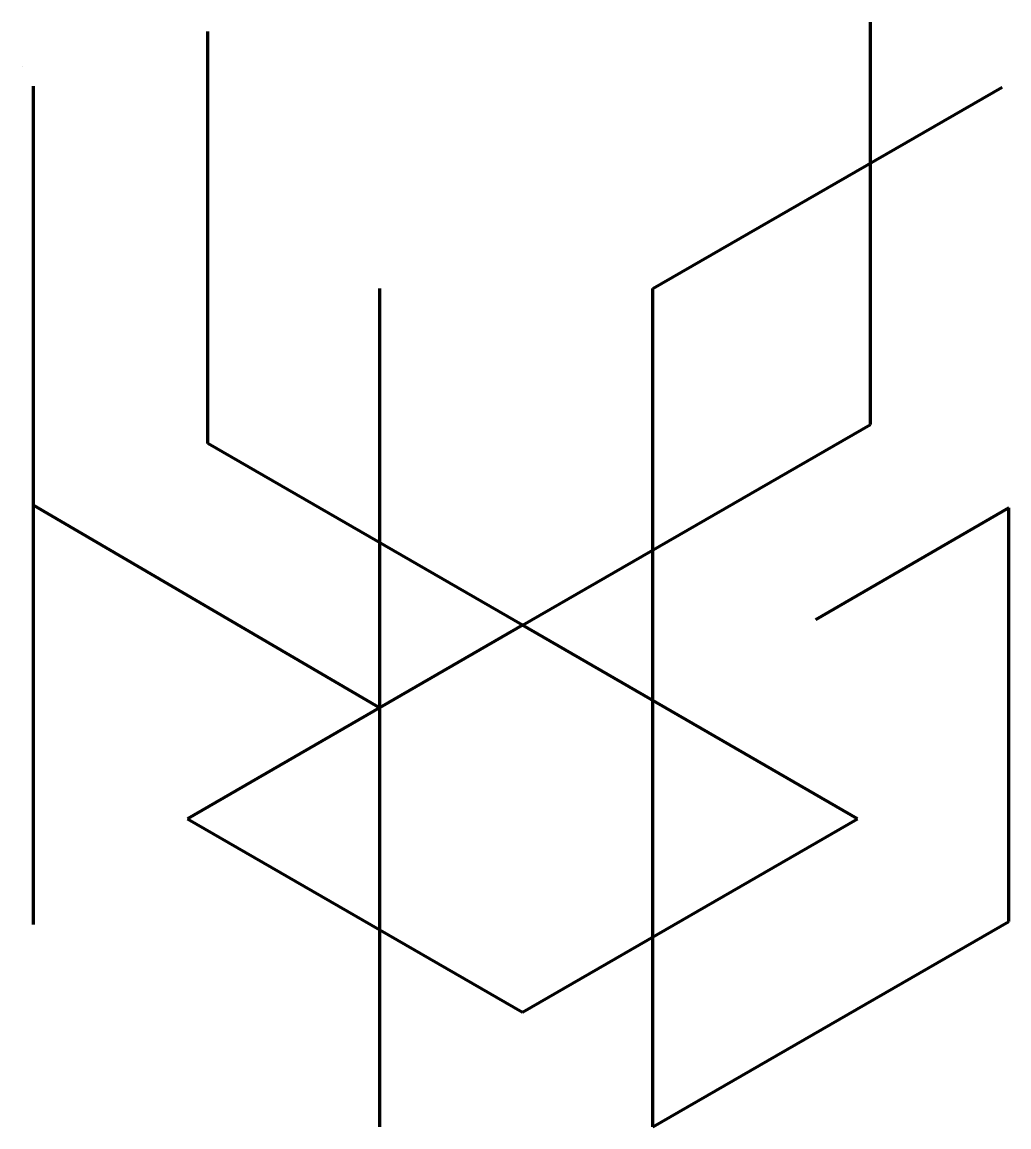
# Model space of a CAD drawing. Header units: millimetres. Extents: x 942 to 1663, y 187 to 993.
import ezdxf

# ---------------------------------------------------------------- set-up
doc = ezdxf.new("R2010")
doc.units = ezdxf.units.MM
doc.layers.get('0').update_dxf_attribs({"lineweight": 5})
doc.layers.add('Capa1', color=150, linetype='Continuous', lineweight=211)
doc.layers.add('Capa2', color=250, linetype='Continuous', lineweight=200)

msp = doc.modelspace()

# ---------------------------------------------------------------- linework, layer by layer
msp.add_line((942.03, 961.12), (942.03, 961.12))
at = {"layer": 'Capa1'}
for p, q in [((950.25, 334.47), (950.25, 946.74)), ((1402.82, 798.81), (1657.82, 946.03)), ((1203.28, 186.54), (1203.28, 798.81)), ((1402.82, 186.54), (1402.82, 798.81)), ((950.25, 640.6), (1203.28, 492.67)), ((1662.86, 638.61), (1521.49, 557)), ((1662.86, 336.67), (1662.86, 638.61)), ((1402.82, 186.54), (1662.86, 336.67))]:
    msp.add_line(p, q, dxfattribs=at)
at = {"layer": 'Capa2'}
for p, q in [((1561.81, 699.67), (1561.81, 993.48)), ((1077.64, 685.7), (1077.64, 986.7)), ((1307.63, 552.92), (1561.81, 699.67)), ((1307.63, 552.92), (1077.64, 685.7)), ((1307.63, 552.92), (1062.91, 411.63)), ((1552.34, 411.63), (1307.63, 552.92)), ((1062.91, 411.63), (1307.63, 270.35)), ((1307.63, 270.35), (1552.34, 411.63))]:
    msp.add_line(p, q, dxfattribs=at)

doc.saveas('drawing.dxf')
